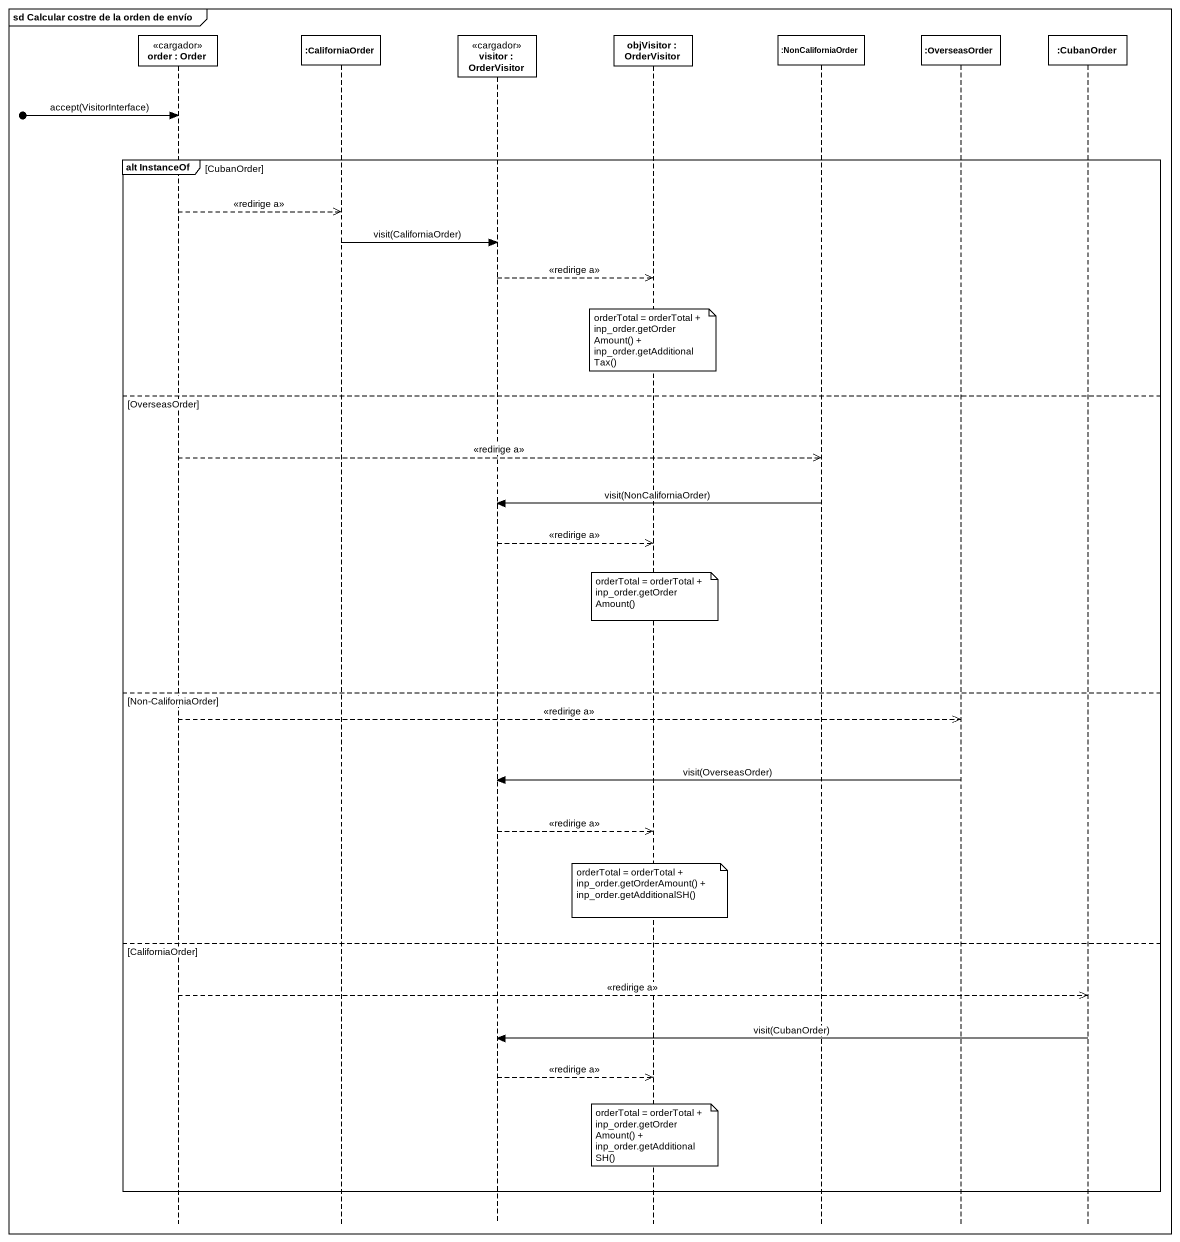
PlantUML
@startuml
mainframe sd Calcular costre de la orden de envío
hide footbox
participant "order : Order" as order <<cargador>>
participant ":CaliforniaOrder" as CaliforniaOrder
participant "visitor : OrderVisitor" as visitor <<cargador>>
participant "objVisitor : OrderVisitor" as objVisitor
participant ":NonCaliforniaOrder" as NonCaliforniaOrder
participant ":OverseasOrder" as OverseasOrder
participant ":CubanOrder" as CubanOrder

[o-> order : accept(VisitorInterface)
group alt InstanceOf [CubanOrder]
  order -->> CaliforniaOrder : <<redirige a>>
  CaliforniaOrder -> visitor : visit(CaliforniaOrder)
  visitor -->> objVisitor : <<redirige a>>
  note over objVisitor : orderTotal = orderTotal + inp_order.getOrderAmount() + inp_order.getAdditionalTax()
else OverseasOrder
  order -->> NonCaliforniaOrder : <<redirige a>>
  NonCaliforniaOrder -> visitor : visit(NonCaliforniaOrder)
  visitor -->> objVisitor : <<redirige a>>
  note over objVisitor : orderTotal = orderTotal + inp_order.getOrderAmount()
else Non-CaliforniaOrder
  order -->> OverseasOrder : <<redirige a>>
  OverseasOrder -> visitor : visit(OverseasOrder)
  visitor -->> objVisitor : <<redirige a>>
  note over objVisitor : orderTotal = orderTotal + inp_order.getOrderAmount() + inp_order.getAdditionalSH()
else CaliforniaOrder
  order -->> CubanOrder : <<redirige a>>
  CubanOrder -> visitor : visit(CubanOrder)
  visitor -->> objVisitor : <<redirige a>>
  note over objVisitor : orderTotal = orderTotal + inp_order.getOrderAmount() + inp_order.getAdditionalSH()
end
@enduml
